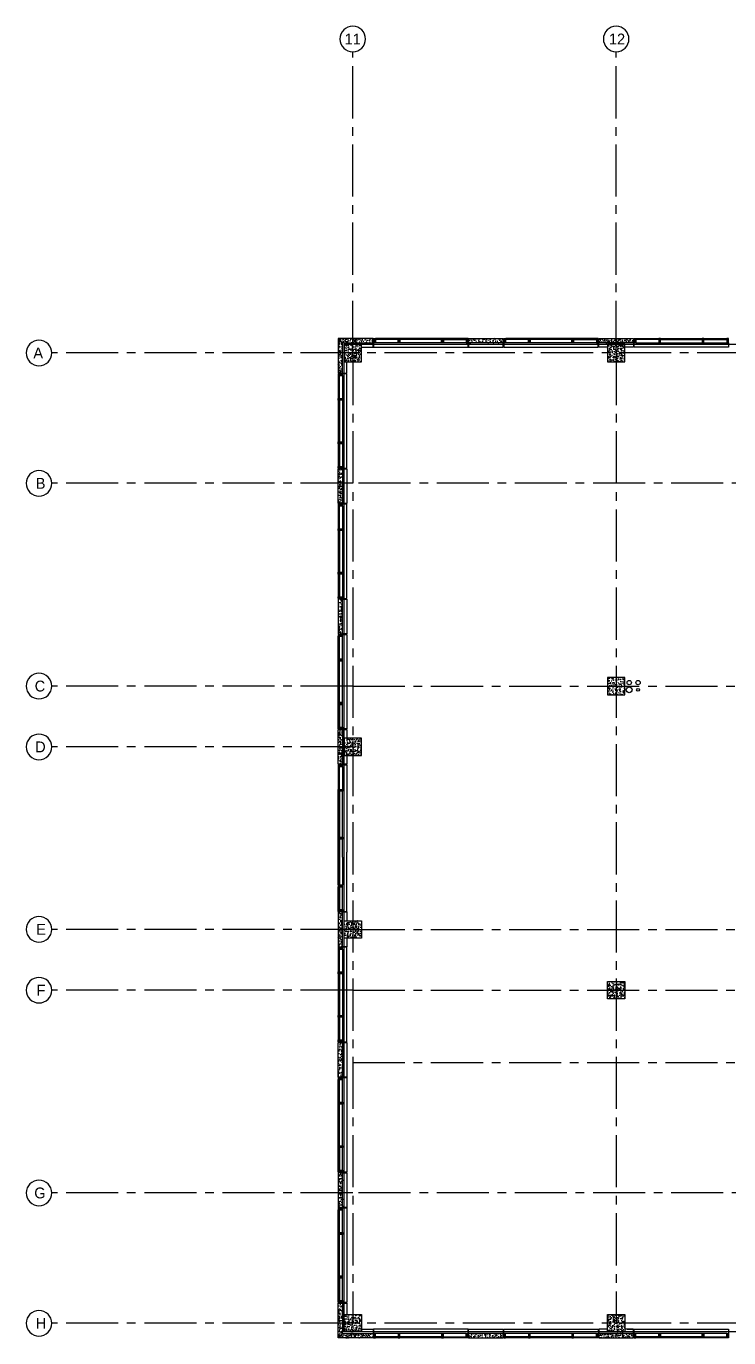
# Model space of a CAD drawing. Header units: inches. Extents: x 2704 to 6324, y 5310 to 7121.
# Drawn here: x 2704 to 3675, y 5310 to 7121 of the extents above; entities that cross this region are included whole.
import ezdxf
from ezdxf.enums import TextEntityAlignment as Align

# ---------------------------------------------------------------- set-up
doc = ezdxf.new("R2010")
doc.units = ezdxf.units.IN
doc.header["$LTSCALE"] = 96
doc.header["$MEASUREMENT"] = 0
doc.header["$PDSIZE"] = 1.5
doc.linetypes.add('CENTER2', pattern=[1.125, 0.75, -0.125, 0.125, -0.125])
doc.layers.get('0').update_dxf_attribs({"linetype": 'CONTINUOUS'})
for name, color, linetype in [('A_0_BLDGRD', 35, 'CENTER2'), ('A_0_COL-GRID', 40, 'CONTINUOUS'), ('A_0_CONST', 11, 'CONTINUOUS'), ('A_0_DIMGRD', 9, 'CENTER2'), ('A_1-7_COL', 7, 'CONTINUOUS'), ('A_1-7_COL_H', 6, 'CONTINUOUS'), ('A_1-7_CW_GLASS', 1, 'CONTINUOUS'), ('A_1-7_CW_GYP', 2, 'CONTINUOUS'), ('A_1-7_CW_MULL', 2, 'CONTINUOUS'), ('A_1-7_CW_PC', 2, 'CONTINUOUS'), ('A_1-7_CW_PC_H', 6, 'CONTINUOUS'), ('A_1-7_CW_SILL', 9, 'CONTINUOUS'), ('A_1-8_COL', 7, 'CONTINUOUS'), ('A_1-8_COL_H', 6, 'CONTINUOUS'), ('A_1-8_CW_GLASS', 1, 'CONTINUOUS'), ('A_1-8_CW_GYP', 2, 'CONTINUOUS'), ('A_1-8_CW_MULL', 2, 'CONTINUOUS'), ('A_1-8_CW_PC', 2, 'CONTINUOUS'), ('A_1-8_CW_PC_H', 6, 'CONTINUOUS'), ('A_1-8_CW_SILL', 9, 'CONTINUOUS'), ('A_1-8_SLEEVE', 9, 'CONTINUOUS'), ('A_1_CW_SLAB', 66, 'CONTINUOUS'), ('A_2-7_CW_GLASS', 1, 'CONTINUOUS'), ('A_2-7_CW_MULL', 2, 'CONTINUOUS'), ('A_2-7_CW_SILL', 9, 'CONTINUOUS'), ('A_2-8_CW_GLASS', 1, 'CONTINUOUS'), ('A_2-8_CW_GYP', 2, 'CONTINUOUS'), ('A_2-8_CW_MULL', 2, 'CONTINUOUS'), ('A_2-8_CW_SILL', 9, 'CONTINUOUS')]:
    doc.layers.add(name, color=color, linetype=linetype)
doc.styles.add('AVANT', font='AVGARDN.TTF')

# ---------------------------------------------------------------- blocks, each defined once
blk = doc.blocks.new('COL_1-8_24X24')
at = {"layer": 'A_1-8_COL_H'}
h = blk.add_hatch(dxfattribs=at)
h.set_pattern_fill('AR-CONC,_I', color=256, style=2)
h.set_pattern_definition([(50, (-6180, -6718.462), (7.172602, -0.6275213), [0.75, -8.25]), (355, (-6180, -6718.462), (-1.3875133, 7.5219213), [0.6, -6.6]), (100.4514, (-6179.402, -6718.5144), (5.785094, 6.8943954), [0.637402, -7.011421]), (46.1842, (-6180, -6716.462), (10.6724105, -1.65519), [1.125, -12.375]), (96.6356, (-6179.111, -6716.6), (9.346627, 9.741179), [0.956103, -10.51713]), (351.1842, (-6180, -6716.462), (9.34662, 9.741186), [0.9, -9.9]), (21, (-6179, -6716.962), (5.9690705, -4.026189), [0.75, -8.25]), (326, (-6179, -6716.962), (2.4331533, 7.2515005), [0.6, -6.6]), (71.4514, (-6178.5026, -6717.2976), (8.4022263, 3.225305), [0.637402, -7.011421]), (37.5, (-6180, -6718.462), (0.12159855, 3.32893854), [0, -6.52, 0, -6.7, 0, -6.625]), (7.5, (-6180, -6718.462), (2.6306954, 3.9441171), [0, -3.82, 0, -6.37, 0, -2.525]), (327.5, (-6182.23, -6718.462), (5.3382244, -0.2255487), [0, -2.5, 0, -7.8, 0, -10.35]), (317.5, (-6183.23, -6718.462), (5.8318617, 1.0010498), [0, -3.25, 0, -5.18, 0, -7.35])])
h.paths.add_polyline_path([(-12, -12), (12, -12), (12, 12), (-12, 12)])
at = {"layer": 'A_0_CONST'}
blk.add_point((0, 0), dxfattribs=at)
at = {"layer": 'A_1-8_COL'}
blk.add_lwpolyline([(-12, -12), (12, -12), (12, 12), (-12, 12)], close=True, dxfattribs=at)
blk = doc.blocks.new('MUL_1-8_EX2')
at = {"layer": 'A_0_CONST'}
blk.add_line((0, 0), (0, -6), dxfattribs=at)
at = {"layer": 'A_1-8_CW_MULL'}
blk.add_lwpolyline([(-1.25, -6), (-1.25, 0), (1.25, 0), (1.25, -0.5), (0.5, -0.5), (0.5, -1.5), (1.25, -1.5), (1.25, -6)], close=True, dxfattribs=at)
blk = doc.blocks.new('MUL_1-8_EX1')
at = {"layer": 'A_0_CONST'}
blk.add_line((0, 0), (0, -6), dxfattribs=at)
at = {"layer": 'A_1-8_CW_MULL'}
blk.add_lwpolyline([(0.5, -1.5), (1.25, -1.5), (1.25, -6), (-1.25, -6), (-1.25, -1.5), (-0.5, -1.5), (-0.5, -0.5), (-1.25, -0.5), (-1.25, 0), (1.25, 0), (1.25, -0.5), (0.5, -0.5)], close=True, dxfattribs=at)
blk = doc.blocks.new('PRE_1-8_COL1')
at = {"layer": 'A_1-8_CW_PC_H'}
h = blk.add_hatch(dxfattribs=at)
h.set_pattern_fill('AR-CONC', color=256, style=0)
h.set_pattern_definition([(50, (-5100, -6744), (7.172602, -0.6275213), [0.75, -8.25]), (355, (-5100, -6744), (-1.3875133, 7.5219213), [0.6, -6.6]), (100.4514, (-5099.402, -6744.052), (5.785094, 6.8943954), [0.637402, -7.011421]), (46.1842, (-5100, -6742), (10.6724105, -1.65519), [1.125, -12.375]), (96.6356, (-5099.111, -6742.138), (9.346627, 9.741179), [0.956103, -10.51713]), (351.1842, (-5100, -6742), (9.34662, 9.741186), [0.9, -9.9]), (21, (-5099, -6742.5), (5.9690705, -4.026189), [0.75, -8.25]), (326, (-5099, -6742.5), (2.433153, 7.2515005), [0.6, -6.6]), (71.4514, (-5098.5026, -6742.8355), (8.4022263, 3.225305), [0.637402, -7.011421]), (37.5, (-5100, -6744), (0.12159855, 3.3289385), [0, -6.52, 0, -6.7, 0, -6.625]), (7.5, (-5100, -6744), (2.6306954, 3.9441171), [0, -3.82, 0, -6.37, 0, -2.525]), (327.5, (-5102.23, -6744), (5.3382244, -0.2255487), [0, -2.5, 0, -7.8, 0, -10.35]), (317.5, (-5103.23, -6744), (5.8318617, 1.0010498), [0, -3.25, 0, -5.18, 0, -7.35])])
h.paths.add_polyline_path([(-24, -6), (24, -6), (24, 0), (-24, 0)])
at = {"layer": 'A_0_CONST'}
blk.add_line((0, 0), (0, -6), dxfattribs=at)
at = {"layer": 'A_1-8_CW_PC'}
blk.add_lwpolyline([(-24, -6), (24, -6), (24, 0), (-24, 0)], close=True, dxfattribs=at)
blk = doc.blocks.new('PRE_1-7_COL1')
at = {"layer": 'A_1-7_CW_PC_H'}
h = blk.add_hatch(dxfattribs=at)
h.set_pattern_fill('AR-CONC', color=256, style=0)
h.set_pattern_definition([(50, (-5100, -6744), (7.172602, -0.6275213), [0.75, -8.25]), (355, (-5100, -6744), (-1.3875133, 7.5219213), [0.6, -6.6]), (100.4514, (-5099.402, -6744.052), (5.785094, 6.8943954), [0.637402, -7.011421]), (46.1842, (-5100, -6742), (10.6724105, -1.65519), [1.125, -12.375]), (96.6356, (-5099.111, -6742.138), (9.346627, 9.741179), [0.956103, -10.51713]), (351.1842, (-5100, -6742), (9.34662, 9.741186), [0.9, -9.9]), (21, (-5099, -6742.5), (5.9690705, -4.026189), [0.75, -8.25]), (326, (-5099, -6742.5), (2.433153, 7.2515005), [0.6, -6.6]), (71.4514, (-5098.5026, -6742.8355), (8.4022263, 3.225305), [0.637402, -7.011421]), (37.5, (-5100, -6744), (0.12159855, 3.3289385), [0, -6.52, 0, -6.7, 0, -6.625]), (7.5, (-5100, -6744), (2.6306954, 3.9441171), [0, -3.82, 0, -6.37, 0, -2.525]), (327.5, (-5102.23, -6744), (5.3382244, -0.2255487), [0, -2.5, 0, -7.8, 0, -10.35]), (317.5, (-5103.23, -6744), (5.8318617, 1.0010498), [0, -3.25, 0, -5.18, 0, -7.35])])
h.paths.add_polyline_path([(-24, -6), (24, -6), (24, 0), (-24, 0)])
at = {"layer": 'A_0_CONST'}
blk.add_line((0, 0), (0, -6), dxfattribs=at)
at = {"layer": 'A_1-7_CW_PC'}
blk.add_lwpolyline([(-24, -6), (24, -6), (24, 0), (-24, 0)], close=True, dxfattribs=at)
blk = doc.blocks.new('MUL_1-7_EX2')
at = {"layer": 'A_0_CONST'}
blk.add_line((0, 0), (0, -6), dxfattribs=at)
at = {"layer": 'A_1-7_CW_MULL'}
blk.add_lwpolyline([(-1.25, -6), (-1.25, 0), (1.25, 0), (1.25, -0.5), (0.5, -0.5), (0.5, -1.5), (1.25, -1.5), (1.25, -6)], close=True, dxfattribs=at)
blk = doc.blocks.new('MUL_1-7_EX1')
at = {"layer": 'A_0_CONST'}
blk.add_line((0, 0), (0, -6), dxfattribs=at)
at = {"layer": 'A_1-7_CW_MULL'}
blk.add_lwpolyline([(-0.5, -1.5), (-1.25, -1.5), (-1.25, -6), (1.25, -6), (1.25, -1.5), (0.5, -1.5), (0.5, -0.5), (1.25, -0.5), (1.25, 0), (-1.25, 0), (-1.25, -0.5), (-0.5, -0.5)], close=True, dxfattribs=at)
blk = doc.blocks.new('PRE_1-7_COL2')
at = {"layer": 'A_1-7_CW_PC_H'}
h = blk.add_hatch(dxfattribs=at)
h.set_pattern_fill('AR-CONC', color=256, angle=90, style=0)
h.set_pattern_definition([(140, (-4476, -6744), (0.6275213, 7.172602), [0.75, -8.25]), (85, (-4476, -6744), (-7.5219213, -1.3875133), [0.6, -6.6]), (190.4514, (-4475.948, -6743.402), (-6.8943954, 5.785094), [0.637402, -7.011421]), (136.1842, (-4478, -6744), (1.65519, 10.6724105), [1.125, -12.375]), (186.6356, (-4477.862, -6743.111), (-9.741179, 9.346627), [0.956103, -10.51713]), (81.1842, (-4478, -6744), (-9.741186, 9.34662), [0.9, -9.9]), (111, (-4477.5, -6743), (4.026189, 5.9690705), [0.75, -8.25]), (56, (-4477.5, -6743), (-7.2515005, 2.433153), [0.6, -6.6]), (161.4514, (-4477.1645, -6742.5026), (-3.225305, 8.402226), [0.637402, -7.011421]), (127.5, (-4476, -6744), (-3.3289385, 0.12159855), [0, -6.52, 0, -6.7, 0, -6.625]), (97.5, (-4476, -6744), (-3.9441171, 2.6306954), [0, -3.82, 0, -6.37, 0, -2.525]), (57.5, (-4476, -6746.23), (0.2255487, 5.3382244), [0, -2.5, 0, -7.8, 0, -10.35]), (47.5, (-4476, -6747.23), (-1.0010498, 5.8318617), [0, -3.25, 0, -5.18, 0, -7.35])])
h.paths.add_polyline_path([(6, -48), (6, -6), (48, -6), (48, 0), (0, 0), (0, -48)])
at = {"layer": 'A_0_CONST'}
for p, q in [((6, -6), (0, 0)), ((24, 0), (24, -6)), ((0, -24), (6, -24))]:
    blk.add_line(p, q, dxfattribs=at)
at = {"layer": 'A_1-7_CW_PC'}
blk.add_lwpolyline([(6, -48), (6, -6), (48, -6), (48, 0), (0, 0), (0, -48)], close=True, dxfattribs=at)
blk = doc.blocks.new('COL_1-7_24X24')
at = {"layer": 'A_1-7_COL_H'}
h = blk.add_hatch(dxfattribs=at)
h.set_pattern_fill('AR-CONC,_I', color=256, style=2)
h.set_pattern_definition([(130, (6180, -6718.462), (-7.172602, -0.6275213), [0.75, -8.25]), (185, (6180, -6718.462), (1.3875133, 7.5219213), [0.6, -6.6]), (79.5486, (6179.402, -6718.5144), (-5.785094, 6.8943954), [0.637402, -7.011421]), (133.8158, (6180, -6716.462), (-10.6724105, -1.65519), [1.125, -12.375]), (83.3644, (6179.111, -6716.6), (-9.346627, 9.741179), [0.956103, -10.51713]), (188.8158, (6180, -6716.462), (-9.34662, 9.741186), [0.9, -9.9]), (159, (6179, -6716.962), (-5.9690705, -4.026189), [0.75, -8.25]), (214, (6179, -6716.962), (-2.4331533, 7.2515005), [0.6, -6.6]), (108.5486, (6178.5026, -6717.2976), (-8.4022263, 3.225305), [0.637402, -7.011421]), (142.5, (6180, -6718.462), (-0.12159855, 3.32893854), [0, -6.52, 0, -6.7, 0, -6.625]), (172.5, (6180, -6718.462), (-2.6306954, 3.9441171), [0, -3.82, 0, -6.37, 0, -2.525]), (212.5, (6182.23, -6718.462), (-5.3382244, -0.2255487), [0, -2.5, 0, -7.8, 0, -10.35]), (222.5, (6183.23, -6718.462), (-5.8318617, 1.0010498), [0, -3.25, 0, -5.18, 0, -7.35])])
h.paths.add_polyline_path([(12, -12), (-12, -12), (-12, 12), (12, 12)])
at = {"layer": 'A_0_CONST'}
blk.add_point((0, 0), dxfattribs=at)
at = {"layer": 'A_1-7_COL'}
blk.add_lwpolyline([(12, -12), (-12, -12), (-12, 12), (12, 12)], close=True, dxfattribs=at)
blk = doc.blocks.new('MUL_2-8_EX1')
at = {"layer": 'A_0_CONST'}
blk.add_line((0, 0), (0, -6), dxfattribs=at)
at = {"layer": 'A_2-8_CW_MULL'}
blk.add_lwpolyline([(-0.5, -1.5), (-1.25, -1.5), (-1.25, -6), (1.25, -6), (1.25, -1.5), (0.5, -1.5), (0.5, -0.5), (1.25, -0.5), (1.25, 0), (-1.25, 0), (-1.25, -0.5), (-0.5, -0.5)], close=True, dxfattribs=at)
blk = doc.blocks.new('MUL_2-8_EX2')
at = {"layer": 'A_0_CONST'}
blk.add_line((0, 0), (0, -6), dxfattribs=at)
at = {"layer": 'A_2-8_CW_MULL'}
blk.add_lwpolyline([(-1.25, -6), (-1.25, 0), (1.25, 0), (1.25, -0.5), (0.5, -0.5), (0.5, -1.5), (1.25, -1.5), (1.25, -6)], close=True, dxfattribs=at)
blk = doc.blocks.new('MUL_2-7_EX1')
at = {"layer": 'A_0_CONST'}
blk.add_line((0, 0), (0, -6), dxfattribs=at)
at = {"layer": 'A_2-7_CW_MULL'}
blk.add_lwpolyline([(-0.5, -1.5), (-1.25, -1.5), (-1.25, -6), (1.25, -6), (1.25, -1.5), (0.5, -1.5), (0.5, -0.5), (1.25, -0.5), (1.25, 0), (-1.25, 0), (-1.25, -0.5), (-0.5, -0.5)], close=True, dxfattribs=at)
blk = doc.blocks.new('MUL_2-7_EX2')
at = {"layer": 'A_0_CONST'}
blk.add_line((0, 0), (0, -6), dxfattribs=at)
at = {"layer": 'A_2-7_CW_MULL'}
blk.add_lwpolyline([(-1.25, -6), (-1.25, 0), (1.25, 0), (1.25, -0.5), (0.5, -0.5), (0.5, -1.5), (1.25, -1.5), (1.25, -6)], close=True, dxfattribs=at)
blk = doc.blocks.new('grid-bbl')
at = {"color": 1, "linetype": 'Continuous'}
blk.add_circle((0, 0.25), 0.184, dxfattribs=at)
at = {"style": 'AVANT'}
blk.add_attdef('-', text='', height=0.156, dxfattribs=at).set_placement((0, 0.25), align=Align.MIDDLE_CENTER)

msp = doc.modelspace()

# ---------------------------------------------------------------- linework, layer by layer
at = {"layer": 'A_0_BLDGRD'}
for p, q in [((5323, 6670), (3155, 6670)), ((3155, 6670), (3155, 5330)), ((3519, 6670), (3519, 5330)), ((5503, 6490), (3155, 6490)), ((3155, 6210), (5683, 6210)), ((3155, 5874), (5683, 5874)), ((3155, 5790), (5683, 5790)), ((3155, 5690), (5711, 5690)), ((5503, 5510), (3155, 5510)), ((5323, 5330), (3155, 5330))]:
    msp.add_line(p, q, dxfattribs=at)
at = {"layer": 'A_0_DIMGRD'}
for p, q in [((3155, 6670), (3155, 7086)), ((3519, 6670), (3519, 7086)), ((3155, 6670), (2739, 6670)), ((3155, 6490), (2739, 6490)), ((3155, 6210), (2739, 6210)), ((3155, 6126), (2739, 6126)), ((3155, 5874), (2739, 5874)), ((3155, 5790), (2739, 5790)), ((3155, 5510), (2739, 5510)), ((3155, 5330), (2739, 5330))]:
    msp.add_line(p, q, dxfattribs=at)
at = {"layer": 'A_1-7_CW_GLASS'}
for p, q in [((3186.3, 6689.5), (3217.8, 6689.5)), ((3217.8, 6688.5), (3186.3, 6688.5)), ((3277.8, 6689.5), (3220.3, 6689.5)), ((3277.8, 6688.5), (3220.3, 6688.5)), ((3311.8, 6689.5), (3280.3, 6689.5)), ((3280.3, 6688.5), (3311.8, 6688.5)), ((3366.3, 6689.5), (3397.8, 6689.5)), ((3397.8, 6688.5), (3366.3, 6688.5)), ((3457.8, 6689.5), (3400.3, 6689.5)), ((3457.8, 6688.5), (3400.3, 6688.5)), ((3491.8, 6689.5), (3460.3, 6689.5)), ((3460.3, 6688.5), (3491.8, 6688.5)), ((3135.5, 6638.8), (3135.5, 6607.3)), ((3136.5, 6607.3), (3136.5, 6638.8)), ((3135.5, 6604.8), (3135.5, 6547.3)), ((3136.5, 6604.8), (3136.5, 6547.3)), ((3135.5, 6513.3), (3135.5, 6544.8)), ((3136.5, 6544.8), (3136.5, 6513.3))]:
    msp.add_line(p, q, dxfattribs=at)
at = {"layer": 'A_1-7_CW_GYP'}
for points in [[(3167, 6678), (3183, 6678), (3183, 6684)], [(3315, 6684), (3315, 6678), (3363, 6678), (3363, 6684)], [(3507, 6678), (3495, 6678), (3495, 6684)], [(3543, 6684), (3543, 6678), (3531, 6678)], [(3141, 6642), (3147, 6642), (3147, 6658)], [(3141, 6510), (3147, 6510), (3147, 6462), (3141, 6462)]]:
    msp.add_lwpolyline(points, dxfattribs=at)
at = {"layer": 'A_1-7_CW_SILL'}
for p, q in [((3311.8, 6690), (3186.3, 6690)), ((3311.8, 6684), (3186.3, 6684)), ((3491.8, 6690), (3366.3, 6690)), ((3491.8, 6684), (3366.3, 6684)), ((3135, 6638.8), (3135, 6513.3)), ((3141, 6638.8), (3141, 6513.3))]:
    msp.add_line(p, q, dxfattribs=at)
for points in [[(3183.8, 6684), (3183.8, 6678), (3314.3, 6678), (3314.3, 6684)], [(3363.8, 6684), (3363.8, 6678), (3494.3, 6678), (3494.3, 6684)], [(3141, 6510.8), (3147, 6510.8), (3147, 6641.3), (3141, 6641.3)]]:
    msp.add_lwpolyline(points, dxfattribs=at)
at = {"layer": 'A_1-7_CW_SILL', "color": 2}
msp.add_lwpolyline([(3534, 5322), (3543, 5322), (3543, 5316)], dxfattribs=at)
at = {"layer": 'A_1-8_CW_GLASS'}
for p, q in [((3546.3, 6689.5), (3577.8, 6689.5)), ((3577.8, 6688.5), (3546.3, 6688.5)), ((3580.3, 6689.5), (3637.8, 6689.5)), ((3580.3, 6688.5), (3637.8, 6688.5)), ((3671.8, 6689.5), (3640.3, 6689.5)), ((3640.3, 6688.5), (3671.8, 6688.5)), ((3135.5, 6458.8), (3135.5, 6427.3)), ((3136.5, 6427.3), (3136.5, 6458.8)), ((3135.5, 6424.8), (3135.5, 6367.3)), ((3136.5, 6424.8), (3136.5, 6367.3)), ((3135.5, 6333.3), (3135.5, 6364.8)), ((3136.5, 6364.8), (3136.5, 6333.3)), ((3135.5, 6278.8), (3135.5, 6247.3)), ((3136.5, 6247.3), (3136.5, 6278.8)), ((3135.5, 6187.3), (3135.5, 6244.8)), ((3136.5, 6187.3), (3136.5, 6244.8)), ((3135.5, 6153.3), (3135.5, 6184.8)), ((3136.5, 6184.8), (3136.5, 6153.3)), ((3135.5, 6098.8), (3135.5, 6067.3)), ((3136.5, 6067.3), (3136.5, 6098.8)), ((3135.5, 6001.3), (3135.5, 6064.8)), ((3136.5, 6064.8), (3136.5, 6001.3)), ((3135.5, 5973.8), (3135.5, 5998.8)), ((3136.5, 5998.8), (3136.5, 5973.8)), ((3135.5, 5901.3), (3135.5, 5932.8)), ((3136.5, 5932.8), (3136.5, 5901.3))]:
    msp.add_line(p, q, dxfattribs=at)
at = {"layer": 'A_1-8_CW_GYP'}
for points in [[(3141, 6330), (3147, 6330), (3147, 6282), (3141, 6282)], [(3141, 6150), (3147, 6150), (3147, 6138)], [(3147, 6114), (3147, 6102), (3141, 6102)]]:
    msp.add_lwpolyline(points, dxfattribs=at)
at = {"layer": 'A_1-8_CW_SILL'}
for p, q in [((3546.3, 6690), (3671.8, 6690)), ((3546.3, 6684), (3671.8, 6684)), ((3135, 6458.8), (3135, 6333.3)), ((3141, 6458.8), (3141, 6333.3)), ((3135, 6153.3), (3135, 6278.8)), ((3141, 6153.3), (3141, 6278.8)), ((3135, 6098.8), (3135, 6067.3)), ((3141, 6098.8), (3141, 6067.3)), ((3135, 5973.8), (3135, 6064.8)), ((3141, 5973.8), (3141, 6064.8)), ((3141, 5901.3), (3141, 5932.8))]:
    msp.add_line(p, q, dxfattribs=at)
for points in [[(3674.3, 6684), (3674.3, 6678), (3543.8, 6678), (3543.8, 6684)], [(3141, 6330.8), (3147, 6330.8), (3147, 6461.3), (3141, 6461.3)], [(3141, 6281.3), (3147, 6281.3), (3147, 6150.8), (3141, 6150.8)], [(3141, 6101.3), (3147, 6101.3), (3147, 5980.5)]]:
    msp.add_lwpolyline(points, dxfattribs=at)
at = {"layer": 'A_1-8_SLEEVE'}
for centre, radius in [((3537, 6214.8), 3), ((3549.3, 6214.8), 3), ((3537, 6204.8), 4), ((3549.3, 6204.8), 2)]:
    msp.add_circle(centre, radius, dxfattribs=at)
at = {"layer": 'A_1_CW_SLAB'}
msp.add_lwpolyline([(4975, 5318), (3143, 5318), (3143, 6682), (4975, 6682)], dxfattribs=at)
at = {"layer": 'A_2-7_CW_GLASS'}
for p, q in [((3135.5, 5486.8), (3135.5, 5455.3)), ((3136.5, 5455.3), (3136.5, 5486.8)), ((3135.5, 5395.3), (3135.5, 5452.8)), ((3136.5, 5395.3), (3136.5, 5452.8)), ((3135.5, 5361.3), (3135.5, 5392.8)), ((3135.5, 5361.3), (3135.5, 5392.8)), ((3136.5, 5392.8), (3136.5, 5361.3)), ((3136.5, 5392.8), (3136.5, 5361.3)), ((3217.8, 5311.5), (3186.3, 5311.5)), ((3186.3, 5310.5), (3217.8, 5310.5)), ((3277.8, 5311.5), (3220.3, 5311.5)), ((3277.8, 5310.5), (3220.3, 5310.5)), ((3280.3, 5311.5), (3311.8, 5311.5)), ((3311.8, 5310.5), (3280.3, 5310.5)), ((3397.8, 5311.5), (3366.3, 5311.5)), ((3366.3, 5310.5), (3397.8, 5310.5)), ((3457.8, 5311.5), (3400.3, 5311.5)), ((3457.8, 5310.5), (3400.3, 5310.5)), ((3460.3, 5311.5), (3491.8, 5311.5)), ((3491.8, 5310.5), (3460.3, 5310.5))]:
    msp.add_line(p, q, dxfattribs=at)
at = {"layer": 'A_2-7_CW_MULL'}
msp.add_lwpolyline([(3141, 5538), (3147, 5538), (3147, 5490), (3141, 5490)], dxfattribs=at)
at = {"layer": 'A_2-7_CW_SILL'}
for p, q in [((3135, 5361.3), (3135, 5486.8)), ((3141, 5361.3), (3141, 5486.8)), ((3311.8, 5316), (3186.3, 5316)), ((3311.8, 5310), (3186.3, 5310)), ((3491.8, 5316), (3366.3, 5316)), ((3491.8, 5310), (3366.3, 5310))]:
    msp.add_line(p, q, dxfattribs=at)
for points in [[(3141, 5489.3), (3147, 5489.3), (3147, 5358.8), (3141, 5358.8)], [(3314.3, 5316), (3314.3, 5322), (3183.8, 5322), (3183.8, 5316)], [(3363.8, 5316), (3363.8, 5322), (3494.3, 5322), (3494.3, 5317)]]:
    msp.add_lwpolyline(points, dxfattribs=at)
at = {"layer": 'A_2-7_CW_SILL', "color": 2}
for points in [[(3141, 5358), (3147, 5358), (3147, 5342)], [(3167, 5322), (3183, 5322), (3183, 5316)], [(3315, 5316), (3315, 5322), (3363, 5322), (3363, 5316)], [(3507, 5322), (3495, 5322), (3495, 5316)], [(3543, 5316), (3543, 5322), (3531, 5322)]]:
    msp.add_lwpolyline(points, dxfattribs=at)
at = {"layer": 'A_2-8_CW_GLASS'}
for p, q in [((3135.5, 5973.8), (3135.5, 5935.3)), ((3136.5, 5973.8), (3136.5, 5935.3)), ((3135.5, 5846.8), (3135.5, 5815.3)), ((3136.5, 5815.3), (3136.5, 5846.8)), ((3135.5, 5812.8), (3135.5, 5755.3)), ((3136.5, 5812.8), (3136.5, 5755.3)), ((3135.5, 5721.3), (3135.5, 5752.8)), ((3136.5, 5752.8), (3136.5, 5721.3)), ((3135.5, 5666.8), (3135.5, 5635.3)), ((3136.5, 5635.3), (3136.5, 5666.8)), ((3135.5, 5575.3), (3135.5, 5632.8)), ((3136.5, 5575.3), (3136.5, 5632.8)), ((3135.5, 5541.3), (3135.5, 5572.8)), ((3136.5, 5572.8), (3136.5, 5541.3)), ((3577.8, 5311.5), (3546.3, 5311.5)), ((3546.3, 5310.5), (3577.8, 5310.5)), ((3637.8, 5311.5), (3580.3, 5311.5)), ((3637.8, 5310.5), (3580.3, 5310.5)), ((3640.3, 5311.5), (3671.8, 5311.5)), ((3671.8, 5310.5), (3640.3, 5310.5))]:
    msp.add_line(p, q, dxfattribs=at)
at = {"layer": 'A_2-8_CW_GYP'}
msp.add_lwpolyline([(3141, 5718), (3147, 5718), (3147, 5670), (3141, 5670)], dxfattribs=at)
at = {"layer": 'A_2-8_CW_SILL'}
for p, q in [((3135, 5935.3), (3135, 5973.8)), ((3141, 5973.8), (3141, 5935.3)), ((3135, 5901.3), (3135, 5932.8)), ((3135, 5846.8), (3135, 5721.3)), ((3141, 5846.8), (3141, 5721.3)), ((3135, 5541.3), (3135, 5666.8)), ((3141, 5541.3), (3141, 5666.8)), ((3671.8, 5316), (3546.3, 5316)), ((3671.8, 5310), (3546.3, 5310))]:
    msp.add_line(p, q, dxfattribs=at)
for points in [[(3141, 5898.8), (3147, 5898.8), (3147, 5980.5)], [(3141, 5718.8), (3147, 5718.8), (3147, 5849.3), (3141, 5849.3)], [(3141, 5669.3), (3147, 5669.3), (3147, 5538.8), (3141, 5538.8)], [(3543.8, 5316), (3543.8, 5322), (3674.3, 5322), (3674.3, 5316)]]:
    msp.add_lwpolyline(points, dxfattribs=at)
at = {"layer": 'A_2-8_CW_SILL', "color": 2}
for points in [[(3141, 5898), (3147, 5898), (3147, 5886)], [(3147, 5862), (3147, 5850), (3141, 5850)]]:
    msp.add_lwpolyline(points, dxfattribs=at)

# ---------------------------------------------------------------- block references
for name, p in [('PRE_1-7_COL2', (3135, 6690)), ('MUL_1-7_EX2', (3185, 6690)), ('MUL_1-7_EX2', (3365, 6690)), ('MUL_1-8_EX2', (3545, 6690)), ('COL_1-8_24X24', (3519, 6670)), ('COL_1-8_24X24', (3519, 6210))]:
    msp.add_blockref(name, p)
at = {"xscale": -1}
for name, p in [('MUL_1-7_EX1', (3219, 6690)), ('MUL_1-7_EX1', (3279, 6690)), ('MUL_1-7_EX2', (3313, 6690)), ('PRE_1-7_COL1', (3339, 6690)), ('MUL_1-7_EX1', (3399, 6690)), ('MUL_1-7_EX1', (3459, 6690)), ('MUL_1-7_EX2', (3493, 6690)), ('PRE_1-7_COL1', (3519, 6690)), ('MUL_1-8_EX1', (3579, 6690)), ('MUL_1-8_EX1', (3639, 6690)), ('MUL_1-8_EX2', (3673, 6690)), ('COL_1-7_24X24', (3155, 6670))]:
    msp.add_blockref(name, p, dxfattribs=at)
for name, p, rotation in [('MUL_1-7_EX2', (3135, 6640), 90), ('MUL_1-7_EX1', (3135, 6606), 90), ('MUL_1-7_EX1', (3135, 6546), 90), ('PRE_1-7_COL1', (3135, 6486), 90), ('MUL_1-8_EX2', (3135, 6460), 90), ('MUL_1-8_EX2', (3135, 6280), 90), ('MUL_1-8_EX1', (3135, 6246), 90), ('MUL_1-8_EX1', (3135, 6186), 90), ('PRE_1-8_COL1', (3135, 6126), 90), ('MUL_2-8_EX2', (3135, 6100), 90), ('MUL_2-8_EX1', (3135, 6066), 90), ('MUL_2-8_EX1', (3135, 6000), 90), ('COL_1-8_24X24', (3155, 5874), 90), ('COL_1-8_24X24', (3519, 5790), 180), ('PRE_1-8_COL1', (3135, 5694), 90), ('MUL_2-7_EX2', (3135, 5488), 90), ('MUL_2-7_EX1', (3135, 5454), 90), ('PRE_1-7_COL2', (3135, 5310), 180), ('COL_1-8_24X24', (3519, 5330), 180), ('MUL_2-8_EX2', (3545, 5310), 180), ('MUL_2-8_EX1', (3579, 5310), 180), ('MUL_2-8_EX1', (3639, 5310), 180)]:
    msp.add_blockref(name, p, dxfattribs=dict(at, rotation=rotation))
for name, p, rotation in [('MUL_1-7_EX2', (3135, 6512), 90), ('MUL_1-8_EX1', (3135, 6426), 90), ('MUL_1-8_EX1', (3135, 6366), 90), ('MUL_1-8_EX2', (3135, 6332), 90), ('PRE_1-8_COL1', (3135, 6306), 90), ('MUL_1-8_EX2', (3135, 6152), 90), ('COL_1-8_24X24', (3155, 6126), 90), ('MUL_2-8_EX1', (3135, 5934), 90), ('MUL_2-8_EX2', (3135, 5900), 90), ('PRE_1-8_COL1', (3135, 5874), 90), ('PRE_1-7_COL1', (3135, 5514), 90), ('MUL_2-7_EX1', (3135, 5394), 90), ('MUL_2-7_EX2', (3135, 5360), 90), ('COL_1-7_24X24', (3155, 5330), 180), ('PRE_1-7_COL1', (3339, 5310), 180), ('PRE_1-7_COL1', (3519, 5310), 180), ('MUL_2-8_EX2', (3673, 5310), 180)]:
    msp.add_blockref(name, p, dxfattribs=dict(rotation=rotation))
at = {"layer": 'A_0_COL-GRID'}
ref = msp.add_blockref('grid-bbl', (3155, 7079.6), dxfattribs=dict(at, xscale=-96, yscale=96, zscale=96))
ref.add_attrib('-', '11', dxfattribs={"layer": '0', "height": 15, "style": 'AVANT'}).set_placement((3155, 7103.6), align=Align.MIDDLE_CENTER)
ref = msp.add_blockref('grid-bbl', (3519, 7079.6), dxfattribs=dict(at, xscale=-96, yscale=96, zscale=96))
ref.add_attrib('-', '12', dxfattribs={"layer": '0', "height": 15, "style": 'AVANT'}).set_placement((3520.2, 7103.6), align=Align.MIDDLE_CENTER)
ref = msp.add_blockref('grid-bbl', (2721.4, 6646), dxfattribs=dict(at, xscale=-96, yscale=96, zscale=96))
ref.add_attrib('-', 'A', dxfattribs={"layer": '0', "height": 15, "style": 'AVANT'}).set_placement((2720.3, 6670), align=Align.MIDDLE_CENTER)
ref = msp.add_blockref('grid-bbl', (2721.4, 6466), dxfattribs=dict(at, xscale=-96, yscale=96, zscale=96))
ref.add_attrib('-', 'B', dxfattribs={"layer": '0', "height": 15, "style": 'AVANT'}).set_placement((2723.6, 6490), align=Align.MIDDLE_CENTER)
ref = msp.add_blockref('grid-bbl', (2721.4, 6186), dxfattribs=dict(at, xscale=-96, yscale=96, zscale=96))
ref.add_attrib('-', 'C', dxfattribs={"layer": '0', "height": 15, "style": 'AVANT'}).set_placement((2722.7, 6210), align=Align.MIDDLE_CENTER)
ref = msp.add_blockref('grid-bbl', (2721.4, 6102), dxfattribs=dict(at, xscale=-96, yscale=96, zscale=96))
ref.add_attrib('-', 'D', dxfattribs={"layer": '0', "height": 15, "style": 'AVANT'}).set_placement((2723.4, 6126), align=Align.MIDDLE_CENTER)
ref = msp.add_blockref('grid-bbl', (2721.4, 5850), dxfattribs=dict(at, xscale=-96, yscale=96, zscale=96))
ref.add_attrib('-', 'E', dxfattribs={"layer": '0', "height": 15, "style": 'AVANT'}).set_placement((2724.2, 5874), align=Align.MIDDLE_CENTER)
ref = msp.add_blockref('grid-bbl', (2721.4, 5766), dxfattribs=dict(at, xscale=-96, yscale=96, zscale=96))
ref.add_attrib('-', 'F', dxfattribs={"layer": '0', "height": 15, "style": 'AVANT'}).set_placement((2724.2, 5790), align=Align.MIDDLE_CENTER)
ref = msp.add_blockref('grid-bbl', (2721.4, 5486), dxfattribs=dict(at, xscale=-96, yscale=96, zscale=96))
ref.add_attrib('-', 'G', dxfattribs={"layer": '0', "height": 15, "style": 'AVANT'}).set_placement((2722.7, 5510), align=Align.MIDDLE_CENTER)
ref = msp.add_blockref('grid-bbl', (2721.4, 5306), dxfattribs=dict(at, xscale=-96, yscale=96, zscale=96))
ref.add_attrib('-', 'H', dxfattribs={"layer": '0', "height": 15, "style": 'AVANT'}).set_placement((2724.2, 5330), align=Align.MIDDLE_CENTER)
at = {"layer": 'A_2-7_CW_MULL', "xscale": -1, "rotation": 180}
for p in [(3185, 5310), (3365, 5310)]:
    msp.add_blockref('MUL_1-7_EX2', p, dxfattribs=at)
at = {"layer": 'A_2-7_CW_MULL', "rotation": 180}
for name, p in [('MUL_1-7_EX1', (3219, 5310)), ('MUL_1-7_EX1', (3279, 5310)), ('MUL_1-7_EX2', (3313, 5310)), ('MUL_1-7_EX1', (3399, 5310)), ('MUL_1-7_EX1', (3459, 5310)), ('MUL_1-7_EX2', (3493, 5310))]:
    msp.add_blockref(name, p, dxfattribs=at)
at = {"layer": 'A_2-8_CW_MULL', "xscale": -1, "rotation": 90}
for name, p in [('MUL_1-8_EX2', (3135, 5848)), ('MUL_2-8_EX2', (3135, 5668)), ('MUL_2-8_EX1', (3135, 5634)), ('MUL_2-8_EX1', (3135, 5574))]:
    msp.add_blockref(name, p, dxfattribs=at)
at = {"layer": 'A_2-8_CW_MULL', "rotation": 90}
for name, p in [('MUL_1-8_EX1', (3135, 5814)), ('MUL_1-8_EX1', (3135, 5754)), ('MUL_1-8_EX2', (3135, 5720)), ('MUL_2-8_EX2', (3135, 5540))]:
    msp.add_blockref(name, p, dxfattribs=at)

doc.saveas('drawing.dxf')
